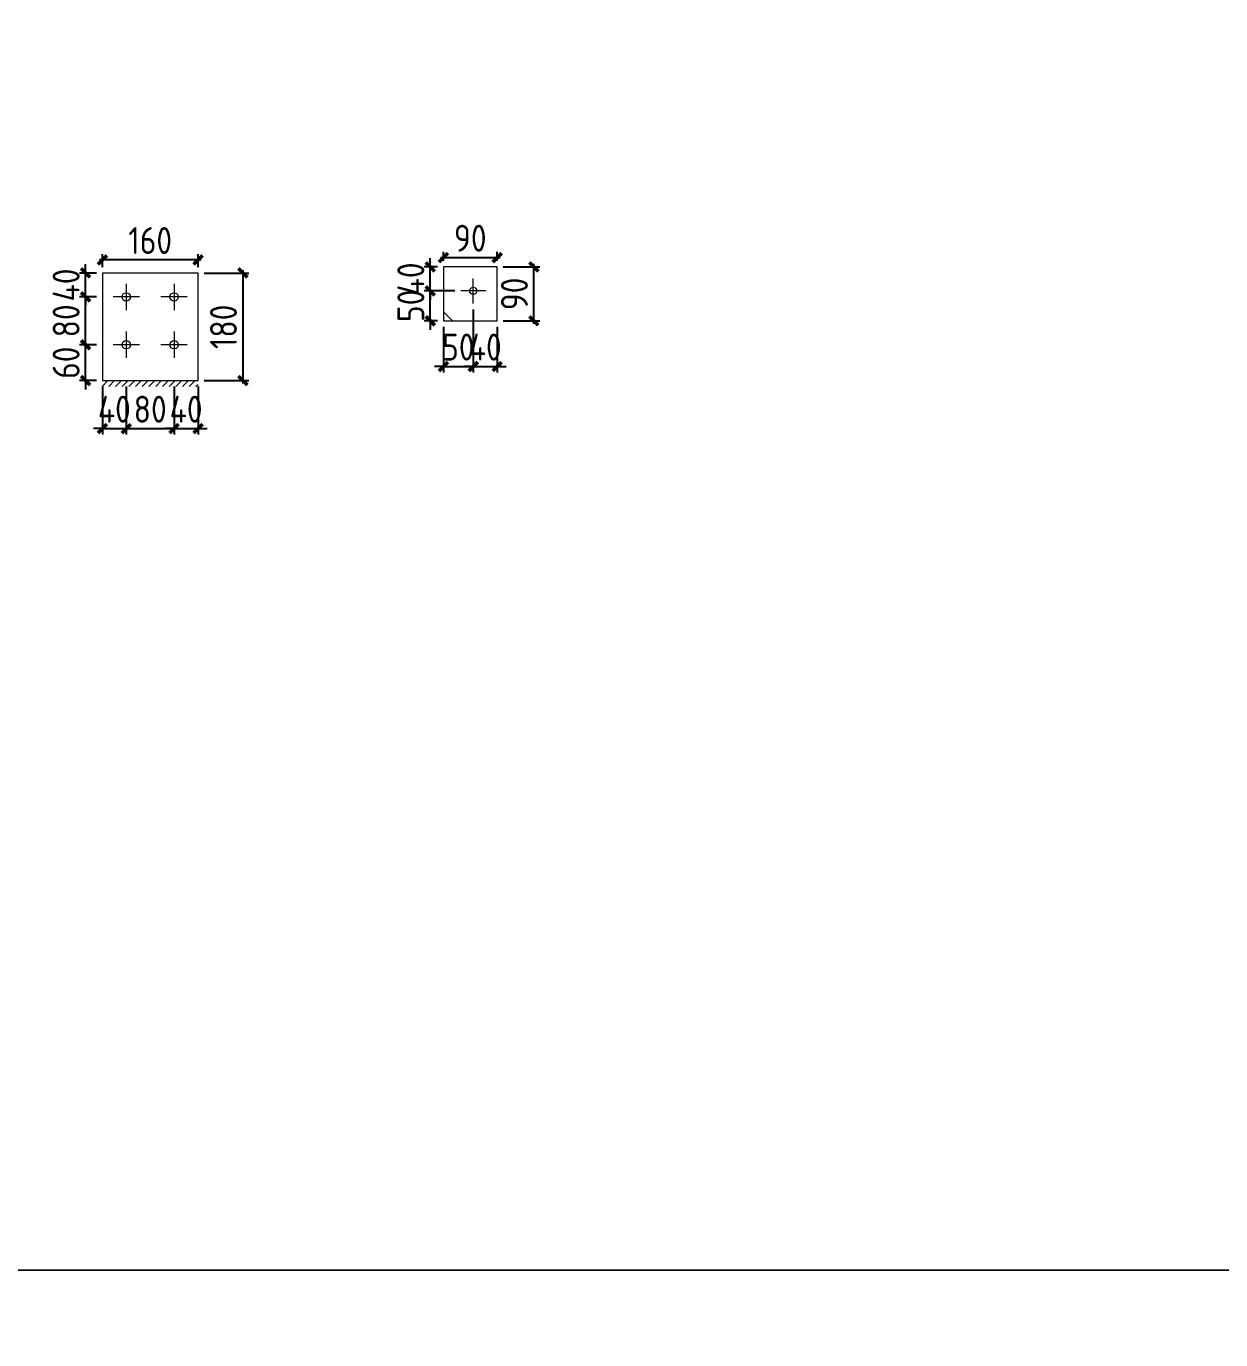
# Model space of a CAD drawing. Extents: x 485428 to 797698, y 56414 to 211814.
# Drawn here: x 707468 to 711463, y 123382 to 127775 of the extents above; entities that cross this region are included whole.
import ezdxf

# ---------------------------------------------------------------- set-up
doc = ezdxf.new("R2010")
doc.units = 0
doc.header["$LTSCALE"] = 1000
doc.header["$MEASUREMENT"] = 0
doc.styles.get("Standard").update_dxf_attribs({"font": 'gbenor.shx', "bigfont": 'gbcbig.shx'})
doc.dimstyles.get("Standard").update_dxf_attribs({"dimscale": 100, "dimtxt": 2, "dimasz": 0.4, "dimexe": 0.5, "dimexo": 1, "dimgap": 0.5, "dimtad": 1, "dimdec": 0, "dimzin": 0, "dimdsep": 46, "dimtxsty": 'Standard', "dimblk": 'ARCHTICK', "dimcen": 0.09, "dimadec": 0, "dimazin": 0, "dimtfac": 1, "dimtdec": 0, "dimtix": 1, "dimtmove": 2, "dimatfit": 3, "dimfxl": 1, "dimtolj": 1, "dimtzin": 0, "dimarcsym": 0})

# ---------------------------------------------------------------- blocks, each defined once
blk = doc.blocks.new('_ArchTick')
at = {"color": 0, "linetype": 'ByBlock', "const_width": 0.4}
blk.add_lwpolyline([(-0.5, -0.5), (0.5, 0.5)], dxfattribs=at)
blk = doc.blocks.new('*D1422')
at = {"color": 3, "lineweight": -2}
for p, q in [((707722.8, 126570.1), (707722.8, 126409.5)), ((707802.8, 126570.1), (707802.8, 126409.5)), ((707722.8, 126429.5), (707692.8, 126429.5)), ((707722.8, 126429.5), (707802.8, 126429.5)), ((707802.8, 126429.5), (707832.8, 126429.5))]:
    blk.add_line(p, q, dxfattribs=at)
at = {"layer": 'Defpoints', "color": 0}
for p in [(707722.8, 126590.1), (707802.8, 126590.1), (707802.8, 126429.5)]:
    blk.add_point(p, dxfattribs=at)
at = {"color": 3, "lineweight": -2, "xscale": 30, "yscale": 30, "zscale": 30}
blk.add_blockref('_ArchTick', (707722.8, 126429.5), dxfattribs=at)
at = {"color": 3, "lineweight": -2, "xscale": 30, "yscale": 30, "zscale": 30, "rotation": 180}
blk.add_blockref('_ArchTick', (707802.8, 126429.5), dxfattribs=at)
at = {"color": 0, "lineweight": 15, "insert": (707762.8, 126494.5), "char_height": 90, "attachment_point": 5}
blk.add_mtext('\\A1;40', dxfattribs=at)
blk = doc.blocks.new('*D1383')
at = {"color": 3, "lineweight": -2}
for p, q in [((707802.8, 126570.1), (707802.8, 126409.5)), ((707962.8, 126570.1), (707962.8, 126409.5)), ((707792.8, 126429.5), (707972.8, 126429.5))]:
    blk.add_line(p, q, dxfattribs=at)
at = {"layer": 'Defpoints', "color": 0}
for p in [(707802.8, 126590.1), (707962.8, 126590.1), (707962.8, 126429.5)]:
    blk.add_point(p, dxfattribs=at)
at = {"color": 3, "lineweight": -2, "xscale": 30, "yscale": 30, "zscale": 30, "rotation": 180}
blk.add_blockref('_ArchTick', (707802.8, 126429.5), dxfattribs=at)
at = {"color": 3, "lineweight": -2, "xscale": 30, "yscale": 30, "zscale": 30}
blk.add_blockref('_ArchTick', (707962.8, 126429.5), dxfattribs=at)
at = {"color": 0, "lineweight": 15, "insert": (707882.8, 126494.5), "char_height": 90, "attachment_point": 5}
blk.add_mtext('\\A1;80', dxfattribs=at)
blk = doc.blocks.new('*D1384')
at = {"color": 3, "lineweight": -2}
for p, q in [((707962.8, 126570.1), (707962.8, 126409.5)), ((708042.8, 126570.1), (708042.8, 126409.5)), ((707962.8, 126429.5), (707932.8, 126429.5)), ((707962.8, 126429.5), (708042.8, 126429.5)), ((708042.8, 126429.5), (708072.8, 126429.5))]:
    blk.add_line(p, q, dxfattribs=at)
at = {"layer": 'Defpoints', "color": 0}
for p in [(707962.8, 126590.1), (708042.8, 126590.1), (708042.8, 126429.5)]:
    blk.add_point(p, dxfattribs=at)
at = {"color": 3, "lineweight": -2, "xscale": 30, "yscale": 30, "zscale": 30}
blk.add_blockref('_ArchTick', (707962.8, 126429.5), dxfattribs=at)
at = {"color": 3, "lineweight": -2, "xscale": 30, "yscale": 30, "zscale": 30, "rotation": 180}
blk.add_blockref('_ArchTick', (708042.8, 126429.5), dxfattribs=at)
at = {"color": 0, "lineweight": 15, "insert": (708002.8, 126494.5), "char_height": 90, "attachment_point": 5}
blk.add_mtext('\\A1;40', dxfattribs=at)
blk = doc.blocks.new('*D1385')
at = {"color": 3, "lineweight": -2}
for p, q in [((707702.8, 126710.1), (707646.7, 126710.1)), ((707666.7, 126710.1), (707666.7, 126740.1)), ((707666.7, 126590.1), (707666.7, 126710.1)), ((707702.8, 126590.1), (707646.7, 126590.1)), ((707666.7, 126590.1), (707666.7, 126560.1))]:
    blk.add_line(p, q, dxfattribs=at)
at = {"layer": 'Defpoints', "color": 0}
for p in [(707666.7, 126710.1), (707722.8, 126710.1), (707722.8, 126590.1)]:
    blk.add_point(p, dxfattribs=at)
at = {"color": 3, "lineweight": -2, "xscale": 30, "yscale": 30, "zscale": 30}
for p, rotation in [((707666.7, 126710.1), 270), ((707666.7, 126590.1), 90)]:
    blk.add_blockref('_ArchTick', p, dxfattribs=dict(at, rotation=rotation))
at = {"color": 0, "lineweight": 15, "insert": (707601.7, 126650.1), "char_height": 90, "attachment_point": 5, "rotation": 90}
blk.add_mtext('\\A1;60', dxfattribs=at)
blk = doc.blocks.new('*D1386')
at = {"color": 3, "lineweight": -2}
for p, q in [((707702.8, 126870.1), (707646.7, 126870.1)), ((707666.7, 126700.1), (707666.7, 126880.1)), ((707702.8, 126710.1), (707646.7, 126710.1))]:
    blk.add_line(p, q, dxfattribs=at)
at = {"layer": 'Defpoints', "color": 0}
for p in [(707666.7, 126870.1), (707722.8, 126870.1), (707722.8, 126710.1)]:
    blk.add_point(p, dxfattribs=at)
at = {"color": 3, "lineweight": -2, "xscale": 30, "yscale": 30, "zscale": 30}
for p, rotation in [((707666.7, 126870.1), 90), ((707666.7, 126710.1), 270)]:
    blk.add_blockref('_ArchTick', p, dxfattribs=dict(at, rotation=rotation))
at = {"color": 0, "lineweight": 15, "insert": (707601.7, 126790.1), "char_height": 90, "attachment_point": 5, "rotation": 90}
blk.add_mtext('\\A1;80', dxfattribs=at)
blk = doc.blocks.new('*D1423')
at = {"color": 3, "lineweight": -2}
for p, q in [((707666.7, 126950.1), (707666.7, 126980.1)), ((707702.8, 126950.1), (707646.7, 126950.1)), ((707666.7, 126870.1), (707666.7, 126950.1)), ((707702.8, 126870.1), (707646.7, 126870.1)), ((707666.7, 126870.1), (707666.7, 126840.1))]:
    blk.add_line(p, q, dxfattribs=at)
at = {"layer": 'Defpoints', "color": 0}
for p in [(707666.7, 126950.1), (707722.8, 126950.1), (707722.8, 126870.1)]:
    blk.add_point(p, dxfattribs=at)
at = {"color": 3, "lineweight": -2, "xscale": 30, "yscale": 30, "zscale": 30}
for p, rotation in [((707666.7, 126950.1), 270), ((707666.7, 126870.1), 90)]:
    blk.add_blockref('_ArchTick', p, dxfattribs=dict(at, rotation=rotation))
at = {"color": 0, "lineweight": 15, "insert": (707601.7, 126910.1), "char_height": 90, "attachment_point": 5, "rotation": 90}
blk.add_mtext('\\A1;40', dxfattribs=at)
blk = doc.blocks.new('*D1424')
at = {"color": 3, "lineweight": -2}
for p, q in [((708052.8, 126993.7), (707712.8, 126993.7)), ((707722.8, 126970.1), (707722.8, 127013.7)), ((708042.8, 126970.1), (708042.8, 127013.7))]:
    blk.add_line(p, q, dxfattribs=at)
at = {"layer": 'Defpoints', "color": 0}
for p in [(707722.8, 126993.7), (707722.8, 126950.1), (708042.8, 126950.1)]:
    blk.add_point(p, dxfattribs=at)
at = {"color": 3, "lineweight": -2, "xscale": 30, "yscale": 30, "zscale": 30, "rotation": 180}
blk.add_blockref('_ArchTick', (707722.8, 126993.7), dxfattribs=at)
at = {"color": 3, "lineweight": -2, "xscale": 30, "yscale": 30, "zscale": 30}
blk.add_blockref('_ArchTick', (708042.8, 126993.7), dxfattribs=at)
at = {"color": 0, "lineweight": 15, "insert": (707882.8, 127058.7), "char_height": 90, "attachment_point": 5}
blk.add_mtext('\\A1;160', dxfattribs=at)
blk = doc.blocks.new('*D1387')
at = {"color": 3, "lineweight": -2}
for p, q in [((708062.8, 126950.1), (708212.9, 126950.1)), ((708192.9, 126960.1), (708192.9, 126580.1)), ((708062.8, 126590.1), (708212.9, 126590.1))]:
    blk.add_line(p, q, dxfattribs=at)
at = {"layer": 'Defpoints', "color": 0}
for p in [(708042.8, 126950.1), (708042.8, 126590.1), (708192.9, 126590.1)]:
    blk.add_point(p, dxfattribs=at)
at = {"color": 3, "lineweight": -2, "xscale": 30, "yscale": 30, "zscale": 30}
for p, rotation in [((708192.9, 126950.1), 90), ((708192.9, 126590.1), 270)]:
    blk.add_blockref('_ArchTick', p, dxfattribs=dict(at, rotation=rotation))
at = {"color": 0, "lineweight": 15, "insert": (708127.9, 126770.1), "char_height": 90, "attachment_point": 5, "rotation": 90}
blk.add_mtext('\\A1;180', dxfattribs=at)
blk = doc.blocks.new('*D1388')
at = {"color": 3, "lineweight": -2}
for p, q in [((708963.3, 126828.3), (708963.3, 126617.3)), ((708863.3, 126770.3), (708863.3, 126617.3)), ((708863.3, 126637.3), (708833.3, 126637.3)), ((708863.3, 126637.3), (708963.3, 126637.3)), ((708963.3, 126637.3), (708993.3, 126637.3))]:
    blk.add_line(p, q, dxfattribs=at)
at = {"layer": 'Defpoints', "color": 0}
for p in [(708963.3, 126848.3), (708863.3, 126790.3), (708963.3, 126637.3)]:
    blk.add_point(p, dxfattribs=at)
at = {"color": 3, "lineweight": -2, "xscale": 30, "yscale": 30, "zscale": 30}
blk.add_blockref('_ArchTick', (708863.3, 126637.3), dxfattribs=at)
at = {"color": 3, "lineweight": -2, "xscale": 30, "yscale": 30, "zscale": 30, "rotation": 180}
blk.add_blockref('_ArchTick', (708963.3, 126637.3), dxfattribs=at)
at = {"color": 0, "lineweight": 15, "insert": (708913.3, 126702.3), "char_height": 90, "attachment_point": 5}
blk.add_mtext('\\A1;50', dxfattribs=at)
blk = doc.blocks.new('*D1389')
at = {"color": 3, "lineweight": -2}
for p, q in [((708963.3, 126828.3), (708963.3, 126617.3)), ((709043.3, 126770.3), (709043.3, 126617.3)), ((708963.3, 126637.3), (708933.3, 126637.3)), ((708963.3, 126637.3), (709043.3, 126637.3)), ((709043.3, 126637.3), (709073.3, 126637.3))]:
    blk.add_line(p, q, dxfattribs=at)
at = {"layer": 'Defpoints', "color": 0}
for p in [(708963.3, 126848.3), (709043.3, 126790.3), (709043.3, 126637.3)]:
    blk.add_point(p, dxfattribs=at)
at = {"color": 3, "lineweight": -2, "xscale": 30, "yscale": 30, "zscale": 30}
blk.add_blockref('_ArchTick', (708963.3, 126637.3), dxfattribs=at)
at = {"color": 3, "lineweight": -2, "xscale": 30, "yscale": 30, "zscale": 30, "rotation": 180}
blk.add_blockref('_ArchTick', (709043.3, 126637.3), dxfattribs=at)
at = {"color": 0, "lineweight": 15, "insert": (709003.3, 126702.3), "char_height": 90, "attachment_point": 5}
blk.add_mtext('\\A1;40', dxfattribs=at)
blk = doc.blocks.new('*D1390')
at = {"color": 3, "lineweight": -2}
for p, q in [((708901.3, 126890.3), (708799.5, 126890.3)), ((708819.5, 126890.3), (708819.5, 126920.3)), ((708819.5, 126790.3), (708819.5, 126890.3)), ((708843.3, 126790.3), (708799.5, 126790.3)), ((708819.5, 126790.3), (708819.5, 126760.3))]:
    blk.add_line(p, q, dxfattribs=at)
at = {"layer": 'Defpoints', "color": 0}
for p in [(708819.5, 126890.3), (708921.3, 126890.3), (708863.3, 126790.3)]:
    blk.add_point(p, dxfattribs=at)
at = {"color": 3, "lineweight": -2, "xscale": 30, "yscale": 30, "zscale": 30}
for p, rotation in [((708819.5, 126890.3), 270), ((708819.5, 126790.3), 90)]:
    blk.add_blockref('_ArchTick', p, dxfattribs=dict(at, rotation=rotation))
at = {"color": 0, "lineweight": 15, "insert": (708754.5, 126840.3), "char_height": 90, "attachment_point": 5, "rotation": 90}
blk.add_mtext('\\A1;50', dxfattribs=at)
blk = doc.blocks.new('*D1391')
at = {"color": 3, "lineweight": -2}
for p, q in [((708819.5, 126970.3), (708819.5, 127000.3)), ((708843.3, 126970.3), (708799.5, 126970.3)), ((708819.5, 126890.3), (708819.5, 126970.3)), ((708901.3, 126890.3), (708799.5, 126890.3)), ((708819.5, 126890.3), (708819.5, 126860.3))]:
    blk.add_line(p, q, dxfattribs=at)
at = {"layer": 'Defpoints', "color": 0}
for p in [(708819.5, 126970.3), (708863.3, 126970.3), (708921.3, 126890.3)]:
    blk.add_point(p, dxfattribs=at)
at = {"color": 3, "lineweight": -2, "xscale": 30, "yscale": 30, "zscale": 30}
for p, rotation in [((708819.5, 126970.3), 270), ((708819.5, 126890.3), 90)]:
    blk.add_blockref('_ArchTick', p, dxfattribs=dict(at, rotation=rotation))
at = {"color": 0, "lineweight": 15, "insert": (708754.5, 126930.3), "char_height": 90, "attachment_point": 5, "rotation": 90}
blk.add_mtext('\\A1;40', dxfattribs=at)
blk = doc.blocks.new('*D1392')
at = {"color": 3, "lineweight": -2}
for p, q in [((708863.3, 126990.3), (708863.3, 127021.5)), ((709043.3, 126990.3), (709043.3, 127021.5)), ((708853.3, 127001.5), (709053.3, 127001.5))]:
    blk.add_line(p, q, dxfattribs=at)
at = {"layer": 'Defpoints', "color": 0}
for p in [(709043.3, 127001.5), (708863.3, 126970.3), (709043.3, 126970.3)]:
    blk.add_point(p, dxfattribs=at)
at = {"color": 3, "lineweight": -2, "xscale": 30, "yscale": 30, "zscale": 30, "rotation": 180}
blk.add_blockref('_ArchTick', (708863.3, 127001.5), dxfattribs=at)
at = {"color": 3, "lineweight": -2, "xscale": 30, "yscale": 30, "zscale": 30}
blk.add_blockref('_ArchTick', (709043.3, 127001.5), dxfattribs=at)
at = {"color": 0, "lineweight": 15, "insert": (708953.3, 127066.5), "char_height": 90, "attachment_point": 5}
blk.add_mtext('\\A1;90', dxfattribs=at)
blk = doc.blocks.new('*D1393')
at = {"color": 3, "lineweight": -2}
for p, q in [((709166, 126780.3), (709166, 126980.3)), ((709063.3, 126970.3), (709186, 126970.3)), ((709063.3, 126790.3), (709186, 126790.3))]:
    blk.add_line(p, q, dxfattribs=at)
at = {"layer": 'Defpoints', "color": 0}
for p in [(709043.3, 126970.3), (709166, 126970.3), (709043.3, 126790.3)]:
    blk.add_point(p, dxfattribs=at)
at = {"color": 3, "lineweight": -2, "xscale": 30, "yscale": 30, "zscale": 30}
for p, rotation in [((709166, 126970.3), 90), ((709166, 126790.3), 270)]:
    blk.add_blockref('_ArchTick', p, dxfattribs=dict(at, rotation=rotation))
at = {"color": 0, "lineweight": 15, "insert": (709101, 126880.3), "char_height": 90, "attachment_point": 5, "rotation": 90}
blk.add_mtext('\\A1;90', dxfattribs=at)

msp = doc.modelspace()

# ---------------------------------------------------------------- hatches: boundary and pattern name
at = {"lineweight": 15}
h = msp.add_hatch(dxfattribs=at)
h.set_pattern_fill('ANSI31', color=256, scale=10, style=0)
h.set_pattern_definition([(45, (225138.085, -68712.485), (-11.22532015, 11.22532015), [])])
h.paths.add_polyline_path([(708042.8, 126590.1), (708032.5, 126590.1), (708042.8, 126576.8)], flags=17)
h.paths.add_polyline_path([(708032.5, 126590.1), (707722.8, 126590.1), (707722.8, 126570.1), (708042.8, 126570.1), (708042.8, 126576.8)])

# ---------------------------------------------------------------- linework, layer by layer
for p, q in [((707722.8, 126950.1), (707722.8, 126590.1)), ((708042.8, 126950.1), (707722.8, 126950.1)), ((708042.8, 126590.1), (708042.8, 126950.1)), ((708863.3, 126970.3), (708863.3, 126790.3)), ((709043.3, 126970.3), (708863.3, 126970.3)), ((708963.3, 126848.3), (708963.3, 126932.3)), ((709043.3, 126790.3), (709043.3, 126970.3)), ((707802.8, 126914.1), (707802.8, 126826.1)), ((707962.8, 126914.1), (707962.8, 126826.1)), ((709005.3, 126890.3), (708921.3, 126890.3)), ((707846.8, 126870.1), (707758.8, 126870.1)), ((708006.8, 126870.1), (707918.8, 126870.1)), ((708863.3, 126820.3), (708893.3, 126790.3)), ((707802.8, 126754.1), (707802.8, 126666.1)), ((707962.8, 126754.1), (707962.8, 126666.1)), ((708863.3, 126790.3), (709043.3, 126790.3)), ((707846.8, 126710.1), (707758.8, 126710.1)), ((708006.8, 126710.1), (707918.8, 126710.1)), ((707722.8, 126590.1), (708042.8, 126590.1))]:
    msp.add_line(p, q, dxfattribs=at)
for points in [[(704038.1, 134114.2), (718888.1, 134114.2), (718888.1, 123614.2), (704038.1, 123614.2)], [(704038.1, 123614.2), (718888.1, 123614.2), (718888.1, 113114.2), (704038.1, 113114.2)]]:
    msp.add_lwpolyline(points, close=True, dxfattribs=at)
for centre, radius in [((708963.3, 126890.3), 12), ((707802.8, 126870.1), 14), ((707962.8, 126870.1), 14), ((707802.8, 126710.1), 14), ((707962.8, 126710.1), 14)]:
    msp.add_circle(centre, radius, dxfattribs=at)

# ---------------------------------------------------------------- dimensions: what is measured, and where the dimension line sits
for p1, p2, distance, picture, middle in [((708042.8, 126950.1), (707722.8, 126950.1), -43.6, '*D1424', (707882.8, 127058.7)), ((708863.3, 126970.3), (709043.3, 126970.3), 31.2, '*D1392', (708953.3, 127066.5)), ((709043.3, 126790.3), (709043.3, 126970.3), -122.6, '*D1393', (709101, 126880.3)), ((708042.8, 126950.1), (708042.8, 126590.1), 150, '*D1387', (708127.9, 126770.1))]:
    dim = msp.add_aligned_dim(p1=p1, p2=p2, distance=distance, dimstyle='Standard', override={"dimtxt": 0.9, "dimasz": 0.3, "dimexe": 0.2, "dimexo": 0.2, "dimgap": 0.2, "dimlfac": 0.5, "dimdle": 0.1, "dimclrd": 3, "dimclre": 3}, dxfattribs=at)
    dim.commit()
    dim.dimension.update_dxf_attribs({"geometry": picture, "text_midpoint": middle})
for base, p1, p2, picture, middle in [((707666.7, 126950.1), (707722.8, 126870.1), (707722.8, 126950.1), '*D1423', (707601.7, 126910.1)), ((708819.5, 126970.3), (708921.3, 126890.3), (708863.3, 126970.3), '*D1391', (708754.5, 126930.3)), ((707666.7, 126870.1), (707722.8, 126710.1), (707722.8, 126870.1), '*D1386', (707601.7, 126790.1)), ((708819.5, 126890.3), (708863.3, 126790.3), (708921.3, 126890.3), '*D1390', (708754.5, 126840.3)), ((707666.7, 126710.1), (707722.8, 126590.1), (707722.8, 126710.1), '*D1385', (707601.7, 126650.1))]:
    dim = msp.add_linear_dim(base=base, p1=p1, p2=p2, angle=90, dimstyle='Standard', override={"dimtxt": 0.9, "dimasz": 0.3, "dimexe": 0.2, "dimexo": 0.2, "dimgap": 0.2, "dimlfac": 0.5, "dimdle": 0.1, "dimclrd": 3, "dimclre": 3}, dxfattribs=at)
    dim.commit()
    dim.dimension.update_dxf_attribs({"geometry": picture, "text_midpoint": middle})
for base, p1, p2, picture, middle in [((708963.3, 126637.3), (708863.3, 126790.3), (708963.3, 126848.3), '*D1388', (708913.3, 126702.3)), ((709043.3, 126637.3), (708963.3, 126848.3), (709043.3, 126790.3), '*D1389', (709003.3, 126702.3)), ((707802.8, 126429.5), (707722.8, 126590.1), (707802.8, 126590.1), '*D1422', (707762.8, 126494.5)), ((707962.8, 126429.5), (707802.8, 126590.1), (707962.8, 126590.1), '*D1383', (707882.8, 126494.5)), ((708042.8, 126429.5), (707962.8, 126590.1), (708042.8, 126590.1), '*D1384', (708002.8, 126494.5))]:
    dim = msp.add_linear_dim(base=base, p1=p1, p2=p2, dimstyle='Standard', override={"dimtxt": 0.9, "dimasz": 0.3, "dimexe": 0.2, "dimexo": 0.2, "dimgap": 0.2, "dimlfac": 0.5, "dimdle": 0.1, "dimclrd": 3, "dimclre": 3}, dxfattribs=at)
    dim.commit()
    dim.dimension.update_dxf_attribs({"geometry": picture, "text_midpoint": middle})

doc.saveas('drawing.dxf')
